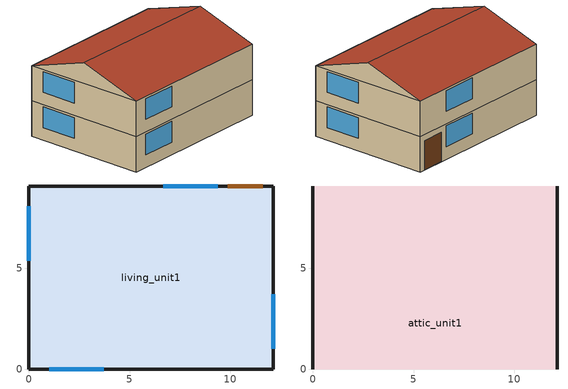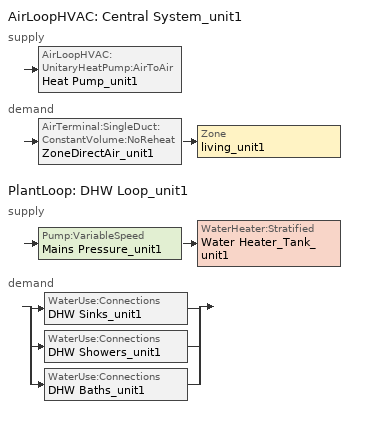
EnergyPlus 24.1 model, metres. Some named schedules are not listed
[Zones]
living_unit1
 floor adiabatic (Interior Floor): 0,0 0,9.1 12.13,9.1 12.13,0 z2.6
 floor ground (CN_GroundSlab_Concrete_Finish): 0,0 0,9.1 12.13,9.1 12.13,0 z0.01
 wall outside (CN_ExteriorWall_AAC_RockWool_Cold): 0,0 12.13,0 12.13,9.1 0,9.1 0,0 z0.01:2.6; 0,0 12.13,0 12.13,9.1 0,9.1 0,0 z2.6:5.19
 window (CN_LowE_Insulated_Window_Cold): 1,0 3.71,0 / 9.39,9.1 6.68,9.1 / 12.13,1 12.13,3.71 / 0,8.1 0,5.39 z0.92:2.45; 1,0 3.71,0 / 9.39,9.1 6.68,9.1 / 12.13,1 12.13,3.71 / 0,8.1 0,5.39 z3.52:5.04
 door (CN_Insulated_Exterior_Door): 11.63,9.1 9.89,9.1 z0.01:2.14
 ceiling to attic_unit1 (CN_AtticFloor_RockWool_Cold): 0,0 12.13,0 12.13,9.1 0,9.1 z5.19
attic_unit1
 wall outside (Gable_end): 12.13,0,5.19 12.13,9.1,5.19 12.13,4.55,6.7; 0,9.1,5.19 0,0,5.19 0,4.55,6.7
 roof outside (Exterior Roof): 0,0,5.19 12.13,0,5.19 12.13,4.55,6.7 0,4.55,6.7; 12.13,9.1,5.19 0,9.1,5.19 0,4.55,6.7 12.13,4.55,6.7
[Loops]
AirLoopHVAC 'Central System_unit1'
 supply: AirLoopHVAC:UnitaryHeatPump:AirToAir 'Heat Pump_unit1'
 demand: AirTerminal:SingleDuct:ConstantVolume:NoReheat 'ZoneDirectAir_unit1' > Zone 'living_unit1'
PlantLoop 'DHW Loop_unit1'
 supply: Pump:VariableSpeed 'Mains Pressure_unit1' > WaterHeater:Stratified 'Water Heater_Tank_unit1'
 demand: split
  | WaterUse:Connections 'DHW Sinks_unit1'
  | WaterUse:Connections 'DHW Showers_unit1'
  | WaterUse:Connections 'DHW Baths_unit1'
[Building]
SF_CZ8_HP_SLAB: North Axis {deg}=0; Terrain=Suburbs; Loads Convergence Tolerance Value {W}=0.04; Temperature Convergence Tolerance Value {deltaC}=0.4; Solar Distribution=FullExterior; Maximum Number of Warmup Days=25; Minimum Number of Warmup Days=6
[Site:Location]
Tianjin CHN CSWD 545270: Latitude {deg}=39.08; Longitude {deg}=117.07; Time Zone {hr}=8; Elevation {m}=2.5
[SizingPeriod:DesignDay] Day of Month=21; Dry-Bulb Temperature Range Modifier Type=DefaultMultipliers; Humidity Condition Type=Wetbulb; Barometric Pressure {Pa}=101325; Rain Indicator=No; Snow Indicator=No; Daylight Saving Time Indicator=No; Solar Model Indicator=ASHRAEClearSky
Name | Month | Day Type | Maximum Dry-Bulb Temperature {C} | Daily Dry-Bulb Temperature Range {deltaC} | Wetbulb or DewPoint at Maximum Dry-Bulb {C} | Wind Speed {m/s} | Wind Direction {deg} | Sky Clearness
Tianjin Ann Htg 99.6% Condns DB | 1 | WinterDesignDay | -10.2 | 0 | -10.2 | 1.8 | 340 | 0
Tianjin Ann Clg 0.4% Condns DB=>MWB | 7 | SummerDesignDay | 34.2 | 7.4 | 23.5 | 2.6 | 200 | 1
[Site:GroundTemperature:BuildingSurface]
17.04, 16.84, 16.98, 20.32, 20.99, 24.44, 25.06, 25.26, 25.26, 21.98, 18.15, 17.38
[Site:WaterMainsTemperature]
Calculation Method=Correlation; Annual Average Outdoor Air Temperature {C}=-1.525; Maximum Difference In Monthly Average Outdoor Air Temperatures {deltaC}=36.2
[Material]
Name | Roughness | Thickness {m} | Conductivity {W/m-K} | Density {kg/m3} | Specific Heat {J/kg-K} | Solar Absorptance | Thermal Absorptance | Visible Absorptance
Asphalt_shingle | MediumRough | 0.00633985 | 0.08186 | 1121.29 | 1255.2 | 0.75
cement_stucco | MediumSmooth | 0.01905 | 0.721 | 1865.58 | 878.64
Drywall_1/2in | MediumSmooth | 0.0127 | 0.16009 | 800.923 | 1087.84
OSB_5/8in | MediumSmooth | 0.015875 | 0.1163 | 544.627 | 1213.36
Plywood_3/4in | Rough | 0.01905 | 0.115458 | 544.68 | 674.54 | 0.7 | 0.9 | 0.7
Carpet_n_pad | MediumSmooth | 0.0254001 | 0.0601314 | 32.0369 | 836.8 | 0.7 | 0.9 | 0.7
OSB_1/2in | MediumSmooth | 0.0127 | 0.1163 | 544.627 | 1213.36 | 0.7 | 0.9 | 0.7
Std Wood 6inch | MediumSmooth | 0.15 | 0.12 | 540 | 1210 | 0.7 | 0.9 | 0.7
CN_CementMortar_20mm | Rough | 0.02 | 0.93 | 1800 | 1050 | 0.6 | 0.9 | 0.6
CN_RockWool_70mm | Rough | 0.07 | 0.041 | 100 | 840 | 0.5 | 0.9 | 0.5
CN_AAC_Block_200mm | MediumRough | 0.2 | 0.16 | 600 | 1050 | 0.5 | 0.9 | 0.5
CN_InteriorPlaster_20mm | Rough | 0.02 | 0.7 | 1700 | 1050 | 0.5 | 0.9 | 0.5
CN_GypsumBoard_12mm | MediumSmooth | 0.012 | 0.16 | 640 | 1090 | 0.4 | 0.9 | 0.1
CN_MineralWool_180mm | Rough | 0.18 | 0.041 | 40 | 840 | 0.5 | 0.9 | 0.5
CN_ReinforcedConcrete_120mm | MediumRough | 0.12 | 1.74 | 2500 | 920 | 0.6 | 0.9 | 0.6
CN_ReinforcedConcrete_100mm | MediumRough | 0.1 | 1.74 | 2500 | 920 | 0.6 | 0.9 | 0.6
CN_CeramicTile_10mm | Smooth | 0.01 | 1.05 | 2000 | 840 | 0.6 | 0.9 | 0.6
CN_InsulatedDoor_45mm | Smooth | 0.045 | 0.0765 | 600 | 1000
[Material:NoMass]
Bldg_paper_felt: Roughness=Smooth; Thermal Resistance {m2-K/W}=0.0105666
[Material:AirGap]
Air_4_in_vert: Thermal Resistance {m2-K/W}=0.158499
[WindowMaterial:SimpleGlazingSystem]
CN_LowE_Insulated_Glass_Cold: U-Factor {W/m2-K}=1.6; Solar Heat Gain Coefficient=0.42; Visible Transmittance=0.6
[WindowMaterial:Blind]
int_blind: Slat Orientation=Horizontal; Slat Width {m}=0.025; Slat Separation {m}=0.01875; Slat Thickness {m}=0.001; Slat Angle {deg}=45; Slat Conductivity {W/m-K}=221; Slat Beam Solar Transmittance=0; Front Side Slat Beam Solar Reflectance=0.5; Back Side Slat Beam Solar Reflectance=0.5; Slat Diffuse Solar Transmittance=0; Front Side Slat Diffuse Solar Reflectance=0.5; Back Side Slat Diffuse Solar Reflectance=0.5; Slat Beam Visible Transmittance=0; Front Side Slat Beam Visible Reflectance=0.5; Back Side Slat Beam Visible Reflectance=0.5; Slat Diffuse Visible Transmittance=0; Front Side Slat Diffuse Visible Reflectance=0.5; Back Side Slat Diffuse Visible Reflectance=0.5; Slat Infrared Hemispherical Transmittance=0; Front Side Slat Infrared Hemispherical Emissivity=0.9; Back Side Slat Infrared Hemispherical Emissivity=0.9; Blind to Glass Distance {m}=0.05; Blind Top Opening Multiplier=0.5; Blind Bottom Opening Multiplier=0.5; Blind Left Side Opening Multiplier=0.5; Blind Right Side Opening Multiplier=0.5
[Construction]
InteriorFurnishings: Std Wood 6inch
Interior Floor: Plywood_3/4in, Carpet_n_pad
Exterior Roof: Asphalt_shingle, OSB_1/2in
Gable_end: cement_stucco, Bldg_paper_felt, OSB_5/8in, Air_4_in_vert, Drywall_1/2in
CN_ExteriorWall_AAC_RockWool_Cold: CN_CementMortar_20mm, CN_RockWool_70mm, CN_AAC_Block_200mm, CN_InteriorPlaster_20mm
CN_AtticFloor_RockWool_Cold: CN_ReinforcedConcrete_120mm, CN_MineralWool_180mm, CN_GypsumBoard_12mm
CN_GroundSlab_Concrete_Finish: CN_ReinforcedConcrete_100mm, CN_CeramicTile_10mm
CN_LowE_Insulated_Window_Cold: CN_LowE_Insulated_Glass_Cold
CN_LowE_Insulated_Window_Blinds_Cold: CN_LowE_Insulated_Glass_Cold, int_blind
CN_Insulated_Exterior_Door: CN_InsulatedDoor_45mm
[Zone] Multiplier=1
living_unit1; attic_unit1
[WindowShadingControl]
Shades-living_unit1: Zone=living_unit1; Shading Type=InteriorBlind; Construction with Shading=CN_LowE_Insulated_Window_Blinds_Cold; Shading Control Type=OnIfScheduleAllows; Schedule=shading_2012iecc; Shading Control Is Scheduled=Yes; Glare Control Is Active=No; Multiple Surface Control Type=Sequential; Fenestration Surface 1=Window_ldf_1.unit1; Fenestration Surface 2=Window_ldb_1.unit1; Fenestration Surface 3=Window_sdr_1.unit1; Fenestration Surface 4=Window_sdl_1.unit1; Fenestration Surface 5=Window_ldf_2.unit1; Fenestration Surface 6=Window_ldb_2.unit1; Fenestration Surface 7=Window_sdr_2.unit1; Fenestration Surface 8=Window_sdl_2.unit1
[InternalMass]
Internalmass_unit1: Construction=InteriorFurnishings; Zone or ZoneList=living_unit1; Surface Area {m2}=9.89591
[Shading:Overhang] Height above Window or Door {m}=0; Tilt Angle from Window/Door {deg}=90; Left extension from Window/Door Width {m}=0; Right extension from Window/Door Width {m}=0; Depth {m}=0.0152439
Name | Window or Door
Overhang_sdr_1.unit1 | Window_sdr_1.unit1
Overhang_sdr_2.unit1 | Window_sdr_2.unit1
[People]
people_unit1: Zone or ZoneList or Space or SpaceList=living_unit1; Number of People Schedule=Occupancy; Number of People Calculation Method=People; Number of People=3; Fraction Radiant=0; Sensible Heat Fraction=autocalculate; Activity Level Schedule=activity_sch; Enable ASHRAE 55 Comfort Warnings=No; Mean Radiant Temperature Calculation Type=EnclosureAveraged
[Lights] Zone or ZoneList or Space or SpaceList=living_unit1; Schedule=InteriorLightingHE; Design Level Calculation Method=Watts/Area; Return Air Fraction=0; Fraction Radiant=0.6; Fraction Visible=0.2; Fraction Replaceable=0
Name | Watts per Zone Floor Area {W/m2}
Living Hardwired Lighting1 | 1.05216
Living Plug-in Lighting1 | 0.478468
[ElectricEquipment]
EV_Charger: Zone or ZoneList or Space or SpaceList=living_unit1; Schedule=EV_Charging_Fraction_Control; Design Level Calculation Method=EquipmentLevel; Design Level {W}=7000; Fraction Latent=0; Fraction Radiant=0; Fraction Lost=1
[ZoneVentilation:DesignFlowRate]
Ventilation_unit1: Zone or ZoneList or Space or SpaceList=living_unit1; Schedule=always_avail; Design Flow Rate Calculation Method=Flow/Zone; Design Flow Rate {m3/s}=0; Ventilation Type=Exhaust; Fan Pressure Rise {Pa}=0; Fan Total Efficiency=0.6; Constant Term Coefficient=1; Temperature Term Coefficient=0; Velocity Term Coefficient=0; Velocity Squared Term Coefficient=0; Minimum Indoor Temperature {C}=-100; Maximum Indoor Temperature {C}=100; Delta Temperature {deltaC}=-100; Minimum Outdoor Temperature {C}=-100; Maximum Outdoor Temperature {C}=100; Maximum Wind Speed {m/s}=40
[Exterior:Lights]
Name | Schedule | Design Level {W}
Exterior-Lights_unit1 | ExteriorLighting | 43.2425
Garage-Lights_unit1 | InteriorLightingHE | 7.16295
[DesignSpecification:OutdoorAir]
SZ_DSOA_living_unit1: Outdoor Air Method=Flow/Zone; Outdoor Air Flow per Person {m3/s-person}=0; Outdoor Air Flow per Zone {m3/s}=0.0283168
[Sizing:Zone]
living_unit1: Zone Cooling Design Supply Air Temperature Input Method=SupplyAirTemperature; Zone Cooling Design Supply Air Temperature {C}=12; Zone Heating Design Supply Air Temperature Input Method=SupplyAirTemperature; Zone Heating Design Supply Air Temperature {C}=50; Zone Cooling Design Supply Air Humidity Ratio {kgWater/kgDryAir}=0.008; Zone Heating Design Supply Air Humidity Ratio {kgWater/kgDryAir}=0.008; Design Specification Outdoor Air Object=SZ_DSOA_living_unit1; Cooling Design Air Flow Method=DesignDay; Cooling Minimum Air Flow per Zone Floor Area {m3/s-m2}=0.000762; Heating Design Air Flow Method=DesignDay; Heating Maximum Air Flow per Zone Floor Area {m3/s-m2}=0.002032; Heating Maximum Air Flow {m3/s}=0.141576; Heating Maximum Air Flow Fraction=0.3
[Sizing:System]
Central System_unit1: Type of Load to Size On=Sensible; Design Outdoor Air Flow Rate {m3/s}=0.0283168; Central Heating Maximum System Air Flow Ratio=1; Preheat Design Temperature {C}=7; Preheat Design Humidity Ratio {kgWater/kgDryAir}=0.008; Precool Design Temperature {C}=11; Precool Design Humidity Ratio {kgWater/kgDryAir}=0.008; Central Cooling Design Supply Air Temperature {C}=12; Central Heating Design Supply Air Temperature {C}=50; Type of Zone Sum to Use=NonCoincident; 100% Outdoor Air in Cooling=No; 100% Outdoor Air in Heating=No; Central Cooling Design Supply Air Humidity Ratio {kgWater/kgDryAir}=0.008; Central Heating Design Supply Air Humidity Ratio {kgWater/kgDryAir}=0.008; Cooling Supply Air Flow Rate Method=DesignDay; Heating Supply Air Flow Rate Method=DesignDay; Zone Maximum Outdoor Air Fraction=1; Cooling Design Capacity Method=CoolingDesignCapacity; Cooling Design Capacity {W}=10000; Heating Design Capacity Method=HeatingDesignCapacity; Heating Design Capacity {W}=9641.92; Central Cooling Capacity Control Method=OnOff
[Sizing:Plant]
DHW Loop_unit1: Loop Type=Heating; Design Loop Exit Temperature {C}=48.8889; Loop Design Temperature Difference {deltaC}=5.55556
[ZoneControl:Thermostat]
Zone Thermostat_unit1: Zone or ZoneList=living_unit1; Control Type Schedule=zone_control_type; Control 1=thermostat_living Dual SP Control
[ThermostatSetpoint:DualSetpoint]
thermostat_living Dual SP Control: Heating Setpoint Temperature Schedule=heating_sch; Cooling Setpoint Temperature Schedule=cooling_sch
[ZoneHVAC:EnergyRecoveryVentilator]
ERV_unit1: Availability Schedule=always_avail; Heat Exchanger=OA_Heat_Recovery_Unit1; Supply Air Flow Rate {m3/s}=0.0283168; Exhaust Air Flow Rate {m3/s}=0.0283168; Supply Air Fan=OASupplyFan_unit1; Exhaust Air Fan=OAExhaustFan_unit1
[AirTerminal:SingleDuct:ConstantVolume:NoReheat]
ZoneDirectAir_unit1: Availability Schedule=always_avail; Maximum Air Flow Rate {m3/s}=0.4027
[Zone equipment]
living_unit1: ZoneDirectAir_unit1, ERV_unit1, Zone Exhaust Fan_unit1
[Fan:OnOff] Availability Schedule=always_avail
Name | Fan Total Efficiency | Pressure Rise {Pa} | Maximum Flow Rate {m3/s} | Motor Efficiency | Motor In Airstream Fraction
Supply Fan_unit1 | 0.50054 | 400 | 0.4027 | 0.863 | 1
OASupplyFan_unit1; OAExhaustFan_unit1 | 0.6 | 454.046 | 0.0283168 | 1 | 0
[Fan:ZoneExhaust]
Zone Exhaust Fan_unit1: Availability Schedule=always_avail; Fan Total Efficiency=0.6; Pressure Rise {Pa}=0.00001; Maximum Flow Rate {m3/s}=0.000001; System Availability Manager Coupling Mode=Decoupled
[Coil:Cooling:DX:SingleSpeed]
DX Cooling Coil_unit1: Availability Schedule=always_avail; Gross Rated Total Cooling Capacity {W}=10000; Gross Rated Sensible Heat Ratio=0.70108; Gross Rated Cooling COP {W/W}=4.06853; Rated Air Flow Rate {m3/s}=0.4027; 2023 Rated Evaporator Fan Power Per Volume Flow {W/(m3/s)}=934.4; Total Cooling Capacity Function of Temperature Curve=HPACCoolCapFT; Total Cooling Capacity Function of Flow Fraction Curve=HPACCoolCapFFF; Energy Input Ratio Function of Temperature Curve=HPACCOOLEIRFT; Energy Input Ratio Function of Flow Fraction Curve=HPACCOOLEIRFFF; Part Load Fraction Correlation Curve=HPACCOOLPLFFPLR
[Coil:Heating:Electric]
Supp Heating Coil_unit1: Availability Schedule=always_avail; Efficiency=1; Nominal Capacity {W}=9641.92
[Coil:Heating:DX:SingleSpeed]
Main DX Heating Coil_unit1: Availability Schedule=always_avail; Gross Rated Heating Capacity {W}=6303.24; Gross Rated Heating COP {W/W}=3.69308; Rated Air Flow Rate {m3/s}=0.25383; 2023 Rated Evaporator Fan Power Per Volume Flow {W/(m3/s)}=934.4; Heating Capacity Function of Temperature Curve=HPACHeatCapFT; Heating Capacity Function of Flow Fraction Curve=HPACHeatCapFFF; Energy Input Ratio Function of Temperature Curve=HPACHeatEIRFT; Energy Input Ratio Function of Flow Fraction Curve=HPACHeatEIRFFF; Part Load Fraction Correlation Curve=HPACCOOLPLFFPLR; Defrost Energy Input Ratio Function of Temperature Curve=Defrost_EIR_FT; Minimum Outdoor Dry-Bulb Temperature for Compressor Operation {C}=-17.78; Maximum Outdoor Dry-Bulb Temperature for Defrost Operation {C}=5; Crankcase Heater Capacity {W}=200; Maximum Outdoor Dry-Bulb Temperature for Crankcase Heater Operation {C}=10; Defrost Strategy=ReverseCycle; Defrost Control=OnDemand
[HeatExchanger:AirToAir:SensibleAndLatent]
OA_Heat_Recovery_Unit1: Availability Schedule=always_avail; Nominal Supply Air Flow Rate {m3/s}=0.0283168; Sensible Effectiveness at 100% Heating Air Flow=0.65; Latent Effectiveness at 100% Heating Air Flow=0; Sensible Effectiveness at 100% Cooling Air Flow=0.65; Latent Effectiveness at 100% Cooling Air Flow=0; Nominal Electric Power {W}=0; Supply Air Outlet Temperature Control=No; Heat Exchanger Type=Plate; Frost Control Type=None; Threshold Temperature {C}=-16.8333; Initial Defrost Time Fraction=0.083; Rate of Defrost Time Fraction Increase {1/K}=0.0216; Economizer Lockout=No
[AirLoopHVAC:UnitaryHeatPump:AirToAir]
Heat Pump_unit1: Availability Schedule=always_avail; Cooling Supply Air Flow Rate {m3/s}=0.4027; Heating Supply Air Flow Rate {m3/s}=0.25383; No Load Supply Air Flow Rate {m3/s}=0; Controlling Zone or Thermostat Location=living_unit1; Supply Air Fan=Supply Fan_unit1; Heating Coil=Main DX Heating Coil_unit1; Cooling Coil=DX Cooling Coil_unit1; Supplemental Heating Coil=Supp Heating Coil_unit1; Maximum Supply Air Temperature from Supplemental Heater {C}=50; Maximum Outdoor Dry-Bulb Temperature for Supplemental Heater Operation {C}=10; Fan Placement=BlowThrough; Supply Air Fan Operating Mode Schedule=fan_cycle
[AirLoopHVAC]
Central System_unit1: Design Supply Air Flow Rate {m3/s}=0.4027
[Pump:VariableSpeed]
Mains Pressure_unit1: Design Maximum Flow Rate {m3/s}=0.000493808; Design Pump Head {Pa}=1; Design Power Consumption {W}=0; Motor Efficiency=1; Fraction of Motor Inefficiencies to Fluid Stream=0; Coefficient 1 of the Part Load Performance Curve=0; Coefficient 2 of the Part Load Performance Curve=1; Coefficient 3 of the Part Load Performance Curve=0; Coefficient 4 of the Part Load Performance Curve=0; Design Minimum Flow Rate {m3/s}=0; Pump Control Type=Intermittent
[WaterHeater:Stratified]
Water Heater_Tank_unit1: Tank Volume {m3}=0.12; Tank Height {m}=1.05; Tank Shape=VerticalCylinder; Maximum Temperature Limit {C}=65; Heater Priority Control=MasterSlave; Heater 1 Setpoint Temperature Schedule=EWH_Setpoint_Control; Heater 1 Deadband Temperature Difference {deltaC}=4; Heater 1 Capacity {W}=3000; Heater 1 Height {m}=0.75; Heater 2 Setpoint Temperature Schedule=EWH_Setpoint_Control; Heater 2 Deadband Temperature Difference {deltaC}=4; Heater 2 Capacity {W}=0; Heater 2 Height {m}=0.25; Heater Fuel Type=electricity; Heater Thermal Efficiency=1; Off Cycle Parasitic Fuel Consumption Rate {W}=0; Off Cycle Parasitic Fuel Type=Electricity; Off Cycle Parasitic Heat Fraction to Tank=0; Off Cycle Parasitic Height {m}=1; On Cycle Parasitic Fuel Consumption Rate {W}=0; On Cycle Parasitic Fuel Type=Electricity; On Cycle Parasitic Heat Fraction to Tank=0; On Cycle Parasitic Height {m}=1; Ambient Temperature Indicator=Zone; Ambient Temperature Zone=living_unit1; Uniform Skin Loss Coefficient per Unit Area to Ambient Temperature {W/m2-K}=1.2; Skin Loss Fraction to Zone=1; Off Cycle Flue Loss Fraction to Zone=1; Use Side Effectiveness=1; Use Side Inlet Height {m}=0; Use Side Outlet Height {m}=autocalculate; Source Side Effectiveness=1; Source Side Inlet Height {m}=0.7; Source Side Outlet Height {m}=0; Inlet Mode=Fixed; Use Side Design Flow Rate {m3/s}=0.000493808; Source Side Design Flow Rate {m3/s}=0; Indirect Water Heating Recovery Time {hr}=1.5; Number of Nodes=1
[WaterHeater:Sizing]
Water Heater_Tank_unit1: Design Mode=ResidentialHUD-FHAMinimum; Number of Bedrooms=3; Number of Bathrooms=3
[PlantLoop]
DHW Loop_unit1: Fluid Type=Water; Plant Equipment Operation Scheme=DHW Loop Operation_unit1; Maximum Loop Temperature {C}=100; Minimum Loop Temperature {C}=0; Maximum Loop Flow Rate {m3/s}=0.000493808; Minimum Loop Flow Rate {m3/s}=0; Plant Loop Volume {m3}=autocalculate; Load Distribution Scheme=Optimal
[PlantEquipmentList]
DHW Plant Equipment_unit1: Water Heater_Tank_unit1
[PlantEquipmentOperation:HeatingLoad]
DHW Control Scheme_unit1: Load Range 1 Lower Limit {W}=0; Load Range 1 Upper Limit {W}=1000000000000000; Range 1 Equipment List=DHW Plant Equipment_unit1
[PlantEquipmentOperationSchemes]
DHW Loop Operation_unit1: Control Scheme 1=DHW Control Scheme_unit1; Control Scheme 1 Schedule=EWH_Availability_Control
[AvailabilityManager:Scheduled]
System availability: Schedule=always_avail
[SetpointManager:Scheduled]
DHW Loop Setpoint Manager_unit1: Control Variable=Temperature; Schedule=EWH_Setpoint_Control; Setpoint Node or NodeList=DHW Supply Outlet Node_unit1
[WaterUse:Equipment] Target Temperature Schedule=SSBWaterTempSchedule
Name | Peak Flow Rate {m3/s} | Flow Rate Fraction Schedule
Sinks_unit1 | 7.1934e-05 | BA_sink_sch
Showers_unit1 | 0.000141975 | BA_shower_sch
Baths_unit1 | 0.00027764 | BA_bath_sch
[WaterUse:Connections] Drain Water Heat Exchanger Type=None
Name | Water Use Equipment 1
DHW Sinks_unit1 | Sinks_unit1
DHW Showers_unit1 | Showers_unit1
DHW Baths_unit1 | Baths_unit1
[Schedule:Day:Hourly]
OccupancyDay: 1, 1, 1, 1, 1, 1, 1, 0.8831, 0.40861, 0.24189, 0.24189, 0.24189, 0.24189, 0.24189, 0.24189, 0.24189, 0.29498, 0.5531, 0.89693, 0.89693, 0.89693, 1, 1, 1
ExteriorLightingDay: 1, 1, 1, 1, 1, 1, 0, 0, 0, 0, 0, 0, 0, 0, 0, 0, 0, 0, 1, 1, 1, 1, 1, 1
LightingDay_EELighting: 0.06875, 0.06875, 0.06875, 0.06875, 0.20625, 0.429688, 0.48125, 0.429688, 0.189062, 0.128906, 0.128906, 0.128906, 0.128906, 0.128906, 0.128906, 0.223438, 0.48125, 0.670312, 0.902344, 1, 1, 0.75625, 0.421094, 0.171875
[Schedule:Week:Compact]
OccupancyWeek: AllDays, OccupancyDay
LightingProfileWeek_EELighting: For: AllDays, LightingDay_EELighting
ExteriorLightingProfileWeek: For: AllDays, ExteriorLightingDay
[Schedule:Year]
Occupancy: OccupancyWeek, 1, 1, 12, 31
InteriorLightingHE: LightingProfileWeek_EELighting, 1, 1, 12, 31
ExteriorLighting: ExteriorLightingProfileWeek, 1, 1, 12, 31
[Schedule:Compact]
BA_shower_sch: Through: 12/31, For: AllDays, Until: 1:00, 0.00174682, Until: 2:00, 0.000794011, Until: 3:00, 0.000476407, Until: 4:00, 0.000794011, Until: 5:00, 0.00222323, Until: 6:00, 0.00825772, Until: 7:00, 0.0187387, Until: 8:00, 0.0185799, Until: 9:00, 0.0150862, Until: 10:00, 0.0117514, Until: 11:00, 0.00952813, Until: 12:00, 0.0074637, Until: 13:00, 0.00539928, Until: 14:00, 0.00460526, Until: 15:00, 0.00412886, Until: 16:00, 0.00397006, Until: 17:00, 0.00476407, Until: 18:00, 0.00619329, Until: 19:00, 0.00666969, Until: 20:00, 0.00666969, Until: 21:00, 0.00666969, Until: 22:00, 0.00651089, Until: 23:00, 0.00460526, Until: 24:00, 0.00333485
BA_bath_sch: Through: 12/31, For: AllDays, Until: 1:00, 0.000163091, Until: 2:00, 8.15455e-05, Until: 3:00, 8.15455e-05, Until: 4:00, 8.15455e-05, Until: 5:00, 0.000163091, Until: 6:00, 0.000387341, Until: 7:00, 0.000937773, Until: 8:00, 0.00118241, Until: 9:00, 0.0013455, Until: 10:00, 0.00118241, Until: 11:00, 0.000937773, Until: 12:00, 0.000713523, Until: 13:00, 0.000631977, Until: 14:00, 0.000468886, Until: 15:00, 0.000468886, Until: 16:00, 0.000468886, Until: 17:00, 0.000795068, Until: 18:00, 0.000937773, Until: 19:00, 0.00156975, Until: 20:00, 0.00203864, Until: 21:00, 0.00203864, Until: 22:00, 0.00156975, Until: 23:00, 0.0013455, Until: 24:00, 0.000795068
BA_sink_sch: Through: 12/31, For: AllDays, Until: 1:00, 0.00387389, Until: 2:00, 0.00193694, Until: 3:00, 0.00138353, Until: 4:00, 0.00138353, Until: 5:00, 0.00193694, Until: 6:00, 0.00498071, Until: 7:00, 0.0116217, Until: 8:00, 0.0171558, Until: 9:00, 0.0182626, Until: 10:00, 0.0171558, Until: 11:00, 0.0149421, Until: 12:00, 0.0138353, Until: 13:00, 0.0135586, Until: 14:00, 0.0124518, Until: 15:00, 0.0118984, Until: 16:00, 0.011345, Until: 17:00, 0.0132819, Until: 18:00, 0.0179859, Until: 19:00, 0.020753, Until: 20:00, 0.0190927, Until: 21:00, 0.0157723, Until: 22:00, 0.0132819, Until: 23:00, 0.0110682, Until: 24:00, 0.00747107
activity_sch: Through: 12/31, For: AllDays, Until: 24:00, 117.28
zone_control_type: Through: 12/31, For: AllDays, Until 24:00, 4
shading_2012iecc: Through: 12/31, For: AllDays, Until 24:00, 0
always_avail: Through: 12/31, For: AllDays, Until: 24:00, 1
heating_sch: Through: 12/31, For: AllDays, Until: 24:00, 22.2222
cooling_sch: Through: 12/31, For: AllDays, Until: 24:00, 23.8889
fan_cycle: Through: 12/31, For: AllDays, Until: 24:00, 0
[Schedule:Constant]
SSBWaterTempSchedule: Temperature, 40.5556
EV_Charging_Fraction_Control: 0
EWH_Setpoint_Control: 50
EWH_Availability_Control: 1
[Curve:Quadratic]
Name | Coefficient1 Constant | Coefficient2 x | Coefficient3 x**2 | Minimum Value of x | Maximum Value of x
HPACCoolCapFFF | 0.8 | 0.2 | 0 | 0.5 | 1.5
HPACCOOLEIRFFF | 1.156 | -0.1816 | 0.0256 | 0.5 | 1.5
HPACCOOLPLFFPLR | 0.85 | 0.15 | 0 | 0 | 1
HPACHeatEIRFFF | 1.3824 | -0.4336 | 0.0512 | 0 | 1
[Curve:Cubic]
Name | Coefficient1 Constant | Coefficient2 x | Coefficient3 x**2 | Coefficient4 x**3 | Minimum Value of x | Maximum Value of x
HPACHeatCapFT | 0.758746 | 0.027626 | 0.000148716 | 3.4992e-06 | -20 | 20
HPACHeatCapFFF | 0.84 | 0.16 | 0 | 0 | 0.5 | 1.5
HPACHeatEIRFT | 1.19248 | -0.0300438 | 0.00103745 | -2.3328e-05 | -20 | 20
[Curve:Biquadratic]
Name | Coefficient1 Constant | Coefficient2 x | Coefficient3 x**2 | Coefficient4 y | Coefficient5 y**2 | Coefficient6 x*y | Minimum Value of x | Maximum Value of x | Minimum Value of y | Maximum Value of y
HPACCoolCapFT | 0.766956 | 0.0107756 | -4.14703e-05 | 0.00134961 | -0.000261144 | 0.000457488 | 12.77778 | 23.88889 | 21.11111 | 46.11111
HPACCOOLEIRFT | 0.297145 | 0.0430933 | -0.000748766 | 0.00597727 | 0.000482112 | -0.000956448 | 12.77778 | 23.88889 | 21.11111 | 46.11111
Defrost_EIR_FT | 1 | 0 | 0 | 0 | 0 | 0 | 0 | 100 | 0 | 100
[AirflowNetwork:SimulationControl]
House AirflowNetwork: AirflowNetwork Control=MultizoneWithDistribution; Wind Pressure Coefficient Type=SurfaceAverageCalculation; Building Type=LOWRISE; Maximum Number of Iterations=500; Relative Airflow Convergence Tolerance=0.001; Absolute Airflow Convergence Tolerance {kg/s}=0.00001; Convergence Acceleration Limit=0; Azimuth Angle of Long Axis of Building {deg}=0; Ratio of Building Width Along Short Axis to Width Along Long Axis=0.75; Allow Unsupported Zone Equipment=Yes
[AirflowNetwork:MultiZone:Zone] Indoor and Outdoor Temperature Difference Upper Limit for Minimum Venting Open Factor {deltaC}=100; Indoor and Outdoor Enthalpy Difference Upper Limit for Minimum Venting Open Factor {deltaJ/kg}=300000
Name | Ventilation Control Mode | Minimum Venting Open Factor | Indoor and Outdoor Temperature Difference Lower Limit For Maximum Venting Open Factor {deltaC} | Indoor and Outdoor Enthalpy Difference Lower Limit For Maximum Venting Open Factor {deltaJ/kg} | Venting Availability Schedule
living_unit1 | NoVent | 0 | 0 | 0
attic_unit1 | Constant |  |  |  | inf_sch
[AirflowNetwork:MultiZone:Surface] Window/Door Opening Factor, or Crack Factor=1
Name | Leakage Component | Ventilation Control Mode | Minimum Venting Open Factor | Indoor and Outdoor Temperature Difference Upper Limit for Minimum Venting Open Factor {deltaC} | Indoor and Outdoor Enthalpy Difference Upper Limit for Minimum Venting Open Factor {deltaJ/kg} | Venting Availability Schedule
Roof_front_unit1 | AtticVent | Constant | 0 | 100 | 300000 | inf_sch
Roof_back_unit1; Roof_right_unit1; Roof_left_unit1 | AtticVent | Constant |  | 100 | 300000 | inf_sch
ceiling_unit1 | ZoneLeak_Ceiling | NoVent
Wall_ldf_1.unit1; Wall_ldb_1.unit1; Wall_ldf_2.unit1; Wall_ldb_2.unit1 | ZoneLeak_LongWall | NoVent
Wall_sdl_1.unit1; Wall_sdr_1.unit1; Wall_sdr_2.unit1; Wall_sdl_2.unit1 | ZoneLeak_ShortWall | NoVent
Wall_sdr_2.unit1 | Zone Exhaust Fan_unit1 | Constant
[AirflowNetwork:MultiZone:Surface:EffectiveLeakageArea] Discharge Coefficient=1.15; Reference Pressure Difference {Pa}=4; Air Mass Flow Exponent=0.65
Name | Effective Leakage Area {m2}
ZoneLeak_LongWall | 0.00340012
ZoneLeak_ShortWall | 0.00255009
ZoneLeak_Ceiling | 0.0119394
ZoneLeak_Floor | 0.00001
AtticVent; CrawlVent | 0.37
[AirflowNetwork:MultiZone:Component:ZoneExhaustFan]
Zone Exhaust Fan_unit1: Air Mass Flow Coefficient When the Zone Exhaust Fan is Off at Reference Conditions {kg/s}=0.01; Air Mass Flow Exponent When the Zone Exhaust Fan is Off=0.667
[AirflowNetwork:Distribution:Node] Node Height {m}=3
Name | Component Object Type or Node Type
EquipmentInletNode_unit1; ZoneSupplyNode_unit1; ZoneSupplyRegisterNode_unit1 ATInlet; ZoneSupplyRegisterNode_unit1; ZoneOutletNode_unit1; ZoneReturnNode_unit1; MainReturnNode_unit1; MainInletNode_unit1; FanOutletNode_unit1; HeatingInletNode_unit1; HeatingOutletNode_unit1; SuppHeatingInletNode_unit1 | Other
SplitterNode_unit1 | AirLoopHVAC:ZoneSplitter
MixerNode_unit1 | AirLoopHVAC:ZoneMixer
[AirflowNetwork:Distribution:Component:LeakageRatio] Effective Leakage Ratio=0.0396; Maximum Flow Rate {m3/s}=0.56034; Reference Pressure Difference {Pa}=25; Air Mass Flow Exponent=0.65
SupplyLeak; ReturnLeak
[AirflowNetwork:Distribution:Component:Duct] Heat Transmittance Coefficient (U-Factor) for Duct Wall Construction {W/m2-K}=0.709825; Overall Moisture Transmittance Coefficient from Air to Air {kg/m2}=1e-07
Name | Duct Length {m} | Hydraulic Diameter {m} | Cross Section Area {m2} | Surface Roughness {m} | Coefficient for Local Dynamic Loss Due to Fitting
MainTrunk_unit1 | 2 | 0.591921 | 0.275216 | 0.0009 | 0.01
ZoneSupply_unit1 | 15 | 0.591921 | 0.275216 | 0.0009 | 10
ZoneSupplyLink2_unit1 ATInlet Duct | 0.0001 | 0.591921 | 0.275216 | 0.0009 | 0
ZoneReturn_unit1 | 8 | 0.52943 | 0.220173 | 0.0009 | 9
ZoneConnectionDuct_unit1; AirLoopSupply_unit1 | 0.1 | 0.591921 | 0.275216 | 0.0001 | 0
MainReturn_unit1 | 1 | 0.52943 | 0.220173 | 0.0009 | 0.01
AirLoopReturn_unit1 | 0.1 | 0.52943 | 0.220173 | 0.0001 | 0
[AirflowNetwork:Distribution:Component:Fan]
Fan=Supply Fan_unit1
[AirflowNetwork:Distribution:Component:Coil] Air Path Length {m}=0.1; Air Path Hydraulic Diameter {m}=1
Name | Coil
 | DX Cooling Coil_unit1
 | Main DX Heating Coil_unit1
 | Supp Heating Coil_unit1
[AirflowNetwork:Distribution:Linkage]
Name | Node 1 | Node 2 | Component | Thermal Zone
MainSupplyLink_unit1 | EquipmentInletNode_unit1 | SplitterNode_unit1 | MainTrunk_unit1 | attic_unit1
ZoneSupplyLink_unit1 | SplitterNode_unit1 | ZoneSupplyNode_unit1 | ZoneSupply_unit1 | attic_unit1
ZoneSupplyLink2_unit1 ATInlet | ZoneSupplyRegisterNode_unit1 ATInlet | ZoneSupplyRegisterNode_unit1 | ZoneSupplyLink2_unit1 ATInlet Duct | attic_unit1
ZoneSupplyLink2_unit1 | ZoneSupplyNode_unit1 | ZoneSupplyRegisterNode_unit1 ATInlet | ZoneSupply_unit1 | attic_unit1
ZoneSupplyConnectionLink_unit1 | ZoneSupplyRegisterNode_unit1 | living_unit1 | ZoneConnectionDuct_unit1
ZoneReturnConnectionLink_unit1 | living_unit1 | ZoneOutletNode_unit1 | ZoneConnectionDuct_unit1
ZoneReturnLink1_unit1 | Zoneoutletnode_unit1 | ZoneReturnNode_unit1 | ZoneReturn_unit1 | attic_unit1
ZoneReturnLink2_unit1 | ZoneReturnNode_unit1 | MixerNode_unit1 | ZoneReturn_unit1 | attic_unit1
MainReturnLink_unit1 | MixerNode_unit1 | MainReturnNode_unit1 | MainReturn_unit1 | attic_unit1
SystemReturnLink_unit1 | MainReturnNode_unit1 | MainInletNode_unit1 | AirLoopReturn_unit1
SupplyFanLink_unit1 | MainInletNode_unit1 | FanOutletNode_unit1 | Supply Fan_unit1
CoolingCoilLink_unit1 | FanOutletNode_unit1 | HeatingInletNode_unit1 | DX Cooling Coil_unit1
EquipmentAirLoopLink_unit1 | HeatingOutletNode_unit1 | EquipmentInletNode_unit1 | AirLoopSupply_unit1
HeatingCoilLink_unit1 | HeatingInletNode_unit1 | SuppHeatingInletNode_unit1 | Main DX Heating Coil_unit1
SuppHeatingCoilLink_unit1 | SuppHeatingInletNode_unit1 | HeatingOutletNode_unit1 | Supp Heating Coil_unit1
ZoneSupplyLeakLink_unit1 | ZoneSupplyNode_unit1 | attic_unit1 | SupplyLeak
ZoneReturnLeakLink_unit1 | attic_unit1 | ZoneReturnNode_unit1 | ReturnLeak
